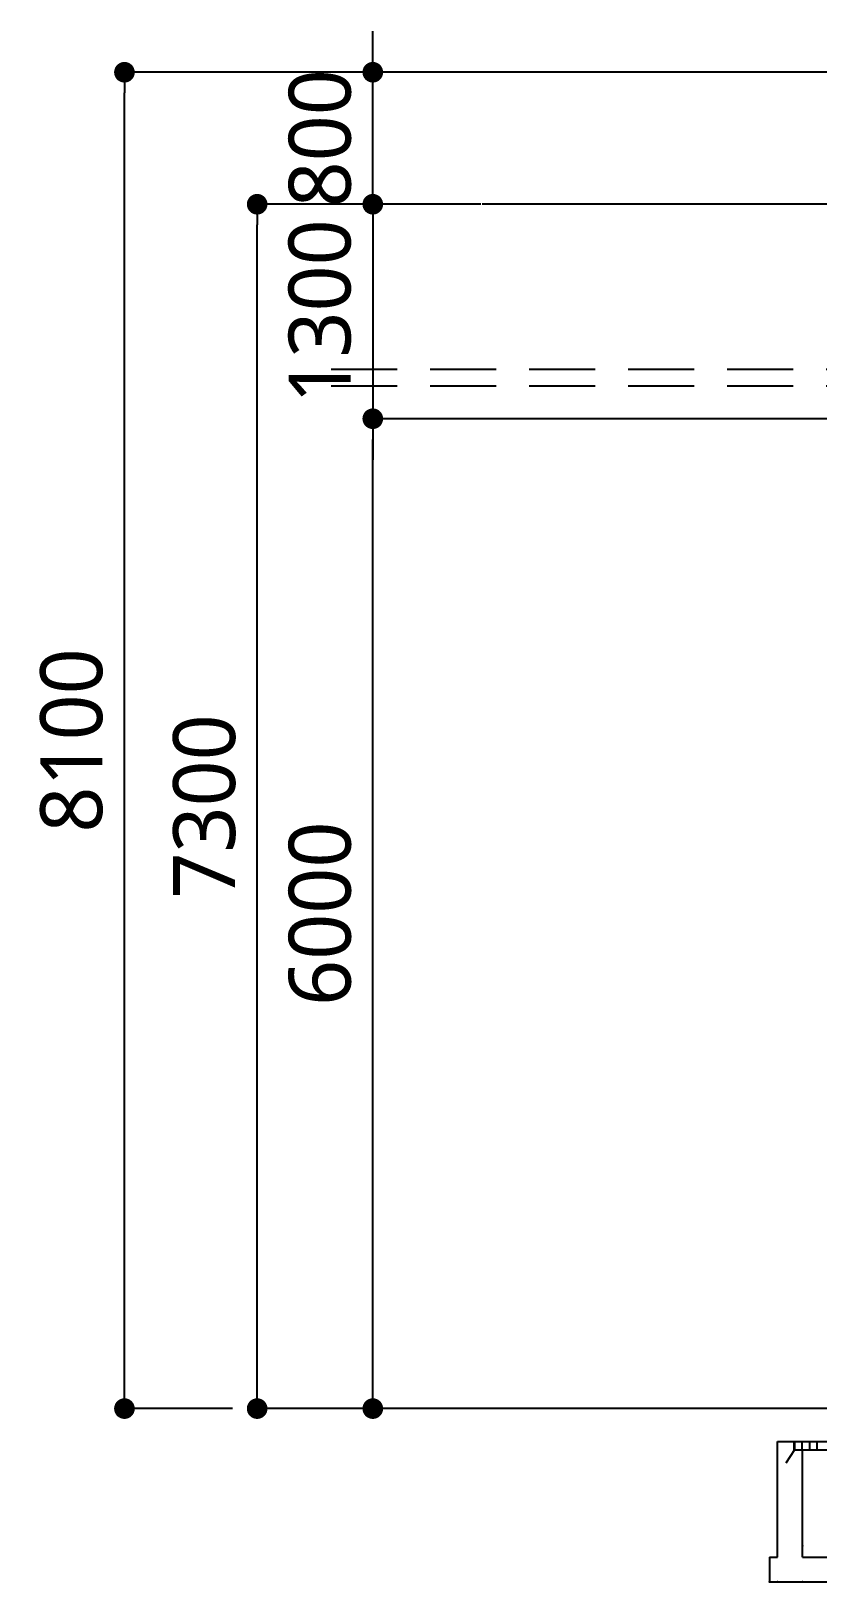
# Model space of a CAD drawing. Header units: millimetres. Extents: x 0 to 268175, y 0 to 74250.
# Drawn here: x 57807 to 62574, y 17645 to 27046 of the extents above; entities that cross this region are included whole.
import ezdxf

# ---------------------------------------------------------------- set-up
doc = ezdxf.new("R2010")
doc.units = ezdxf.units.MM
doc.header["$LTSCALE"] = 200
doc.linetypes.add('CEN-GAUN', pattern=[32.2, 30, -1, 0.2, -1])
doc.linetypes.add('H3', pattern=[3, 2, -1])
doc.layers.get('DEFPOINTS').update_dxf_attribs({"color": 137})
for name, color, linetype in [('1 CEN', 15, 'CEN-GAUN'), ('BA', 9, 'Continuous'), ('TE', 2, 'Continuous')]:
    doc.layers.add(name, color=color, linetype=linetype)
doc.styles.get("Standard").update_dxf_attribs({"font": 'malgun.ttf'})
doc.styles.add('맑은고딕', font='malgun.ttf')
doc.dimstyles.new('DIM30', dxfattribs={"dimscale": 30, "dimtxt": 3, "dimasz": 1, "dimexe": 0, "dimexo": 0, "dimgap": 1, "dimtad": 1, "dimdec": 0, "dimzin": 0, "dimdsep": 46, "dimtxsty": 'Standard', "dimblk1": 'DOT', "dimblk2": 'DOT', "dimsah": 1, "dimcen": 0, "dimdle": 2, "dimclrd": 1, "dimclre": 1, "dimclrt": 2, "dimadec": 0, "dimazin": 0, "dimtfac": 1, "dimtdec": 0, "dimtix": 1, "dimtmove": 2, "dimatfit": 3, "dimldrblk": 'DOT', "dimfxl": 1, "dimtolj": 1, "dimtzin": 0, "dimarcsym": 0})

# ---------------------------------------------------------------- blocks, each defined once
blk = doc.blocks.new('_DOT')
at = {"color": 0, "linetype": 'ByBlock'}
blk.add_line((-0.5, 0), (-1, 0), dxfattribs=at)
at = {"color": 0, "linetype": 'ByBlock', "const_width": 0.5}
blk.add_lwpolyline([(-0.25, 0, 1), (0.25, 0, 1)], format="xyb", close=True, dxfattribs=at)
blk = doc.blocks.new('*D4418')
at = {"layer": 'BA', "lineweight": -2}
for p, q in [((60517.8, 26795.7), (58373.1, 26795.7)), ((58373.1, 18820.7), (58373.1, 26670.7)), ((59028, 18695.7), (58373.1, 18695.7))]:
    blk.add_line(p, q, dxfattribs=at)
at = {"layer": 'DEFPOINTS', "color": 0}
for p in [(58373.1, 26795.7), (60517.8, 26795.7), (59028, 18695.7)]:
    blk.add_point(p, dxfattribs=at)
at = {"layer": 'BA', "linetype": 'ByBlock', "lineweight": -2, "xscale": 125, "yscale": 125, "zscale": 125}
for p, rotation in [((58373.1, 26795.7), 90), ((58373.1, 18695.7), 270)]:
    blk.add_blockref('_DOT', p, dxfattribs=dict(at, rotation=rotation))
at = {"layer": 'BA', "insert": (58053.4, 22745.7), "char_height": 375, "attachment_point": 5, "rotation": 90, "style": '맑은고딕'}
blk.add_mtext('\\A1;8100', dxfattribs=at)
blk = doc.blocks.new('*D4419')
at = {"layer": 'BA', "lineweight": -2}
for p, q in [((60521.7, 25995.7), (59177.1, 25995.7)), ((59177.1, 18820.7), (59177.1, 25870.7)), ((59832, 18695.7), (59177.1, 18695.7))]:
    blk.add_line(p, q, dxfattribs=at)
at = {"layer": 'DEFPOINTS', "color": 0}
for p in [(59177.1, 25995.7), (60521.7, 25995.7), (59832, 18695.7)]:
    blk.add_point(p, dxfattribs=at)
at = {"layer": 'BA', "linetype": 'ByBlock', "lineweight": -2, "xscale": 125, "yscale": 125, "zscale": 125}
for p, rotation in [((59177.1, 25995.7), 90), ((59177.1, 18695.7), 270)]:
    blk.add_blockref('_DOT', p, dxfattribs=dict(at, rotation=rotation))
at = {"layer": 'BA', "insert": (58858.3, 22345.7), "char_height": 375, "attachment_point": 5, "rotation": 90, "style": '맑은고딕'}
blk.add_mtext('\\A1;7300', dxfattribs=at)
blk = doc.blocks.new('*D4420')
at = {"layer": 'BA', "lineweight": -2}
for p, q in [((60532.4, 24695.7), (59877.5, 24695.7)), ((59877.5, 18820.7), (59877.5, 24570.7)), ((60532.4, 18695.7), (59877.5, 18695.7))]:
    blk.add_line(p, q, dxfattribs=at)
at = {"layer": 'DEFPOINTS', "color": 0}
for p in [(59877.5, 24695.7), (60532.4, 24695.7), (60532.4, 18695.7)]:
    blk.add_point(p, dxfattribs=at)
at = {"layer": 'BA', "linetype": 'ByBlock', "lineweight": -2, "xscale": 125, "yscale": 125, "zscale": 125}
for p, rotation in [((59877.5, 24695.7), 90), ((59877.5, 18695.7), 270)]:
    blk.add_blockref('_DOT', p, dxfattribs=dict(at, rotation=rotation))
at = {"layer": 'BA', "insert": (59558.7, 21695.7), "char_height": 375, "attachment_point": 5, "rotation": 90, "style": '맑은고딕'}
blk.add_mtext('\\A1;6000', dxfattribs=at)
blk = doc.blocks.new('*D4421')
at = {"layer": 'BA', "lineweight": -2}
for p, q in [((59877.5, 26120.7), (59877.5, 26245.7)), ((60532.4, 25995.7), (59877.5, 25995.7)), ((59877.5, 25995.7), (59877.5, 24695.7)), ((60532.4, 24695.7), (59877.5, 24695.7)), ((59877.5, 24570.7), (59877.5, 24445.7))]:
    blk.add_line(p, q, dxfattribs=at)
at = {"layer": 'DEFPOINTS', "color": 0}
for p in [(60532.4, 25995.7), (59877.5, 24695.7), (60532.4, 24695.7)]:
    blk.add_point(p, dxfattribs=at)
at = {"layer": 'BA', "linetype": 'ByBlock', "lineweight": -2, "xscale": 125, "yscale": 125, "zscale": 125}
for p, rotation in [((59877.5, 25995.7), 270), ((59877.5, 24695.7), 90)]:
    blk.add_blockref('_DOT', p, dxfattribs=dict(at, rotation=rotation))
at = {"layer": 'BA', "insert": (59557.7, 25345.7), "char_height": 375, "attachment_point": 5, "rotation": 90, "style": '맑은고딕'}
blk.add_mtext('\\A1;1300', dxfattribs=at)
blk = doc.blocks.new('*D4422')
at = {"layer": 'BA', "lineweight": -2}
for p, q in [((59877.5, 26920.7), (59877.5, 27045.7)), ((60532.4, 26795.7), (59877.5, 26795.7)), ((59877.5, 25995.7), (59877.5, 26795.7)), ((60532.4, 25995.7), (59877.5, 25995.7)), ((59877.5, 25870.7), (59877.5, 25745.7))]:
    blk.add_line(p, q, dxfattribs=at)
at = {"layer": 'DEFPOINTS', "color": 0}
for p in [(59877.5, 26795.7), (60532.4, 26795.7), (60532.4, 25995.7)]:
    blk.add_point(p, dxfattribs=at)
at = {"layer": 'BA', "linetype": 'ByBlock', "lineweight": -2, "xscale": 125, "yscale": 125, "zscale": 125}
for p, rotation in [((59877.5, 26795.7), 270), ((59877.5, 25995.7), 90)]:
    blk.add_blockref('_DOT', p, dxfattribs=dict(at, rotation=rotation))
at = {"layer": 'BA', "insert": (59558.7, 26395.7), "char_height": 375, "attachment_point": 5, "rotation": 90, "style": '맑은고딕'}
blk.add_mtext('\\A1;800', dxfattribs=at)

msp = doc.modelspace()

# ---------------------------------------------------------------- linework, layer by layer
at = {"layer": '1 CEN'}
for p, q in [((108359.9, 26795.7), (59849.9, 26795.7)), ((108359.9, 25995.7), (60539.6, 25995.7)), ((108359.9, 24695.7), (59849.9, 24695.7)), ((108359.9, 18695.7), (59849.9, 18695.7))]:
    msp.add_line(p, q, dxfattribs=at)
at = {"layer": 'BA'}
for p, q in [((62329.9, 17795.7), (62329.9, 18495.7)), ((62329.9, 18495.7), (63029.9, 18495.7)), ((62432.2, 18445.7), (62379.9, 18365.7)), ((62429.9, 18445.7), (62429.9, 18495.7)), ((62429.9, 18445.7), (62929.9, 18445.7)), ((62434.9, 18445.7), (62434.9, 18495.7)), ((62479.4, 18445.7), (62479.4, 18495.7)), ((62479.9, 17795.7), (62479.9, 18445.7)), ((62524, 18445.7), (62524, 18495.7)), ((62568.5, 18445.7), (62568.5, 18495.7)), ((62279.9, 17795.7), (62329.9, 17795.7)), ((62279.9, 17795.7), (62279.9, 17645.7)), ((62479.9, 17795.7), (62879.9, 17795.7)), ((62279.9, 17645.7), (63079.9, 17645.7))]:
    msp.add_line(p, q, dxfattribs=at)
for p in [(62479.9, 17864.8), (62279.9, 17645.7), (62279.9, 17645.7), (62329.9, 17645.7), (62329.9, 17645.7), (62479.9, 17645.7), (62479.9, 17644.8)]:
    msp.add_point(p, dxfattribs=at)
at = {"layer": 'TE', "color": 6, "linetype": 'H3'}
for p, q in [((59624.8, 24995.7), (91162.8, 24995.7)), ((59624.8, 24895.7), (91162.8, 24895.7))]:
    msp.add_line(p, q, dxfattribs=at)

# ---------------------------------------------------------------- dimensions: what is measured, and where the dimension line sits
at = {"layer": 'BA'}
for base, p1, p2, angle, picture, middle in [((59877.5, 26795.7), (60532.4, 25995.7), (60532.4, 26795.7), 270, '*D4422', (59558.7, 26395.7)), ((58373.1, 26795.7), (59028, 18695.7), (60517.8, 26795.7), 270, '*D4418', (58053.4, 22745.7)), ((59877.5, 24695.7), (60532.4, 25995.7), (60532.4, 24695.7), 90, '*D4421', (59557.7, 25345.7)), ((59177.1, 25995.7), (59832, 18695.7), (60521.7, 25995.7), 270, '*D4419', (58858.3, 22345.7)), ((59877.5, 24695.7), (60532.4, 18695.7), (60532.4, 24695.7), 270, '*D4420', (59558.7, 21695.7))]:
    dim = msp.add_linear_dim(base=base, p1=p1, p2=p2, angle=angle, dimstyle='DIM30', override={"dimscale": 125, "dimtxsty": '맑은고딕', "dimclrd": 256, "dimclre": 256, "dimclrt": 256, "dimldrblk": 'DOT'}, dxfattribs=at)
    dim.commit()
    dim.dimension.update_dxf_attribs({"geometry": picture, "text_midpoint": middle})

doc.saveas('drawing.dxf')
